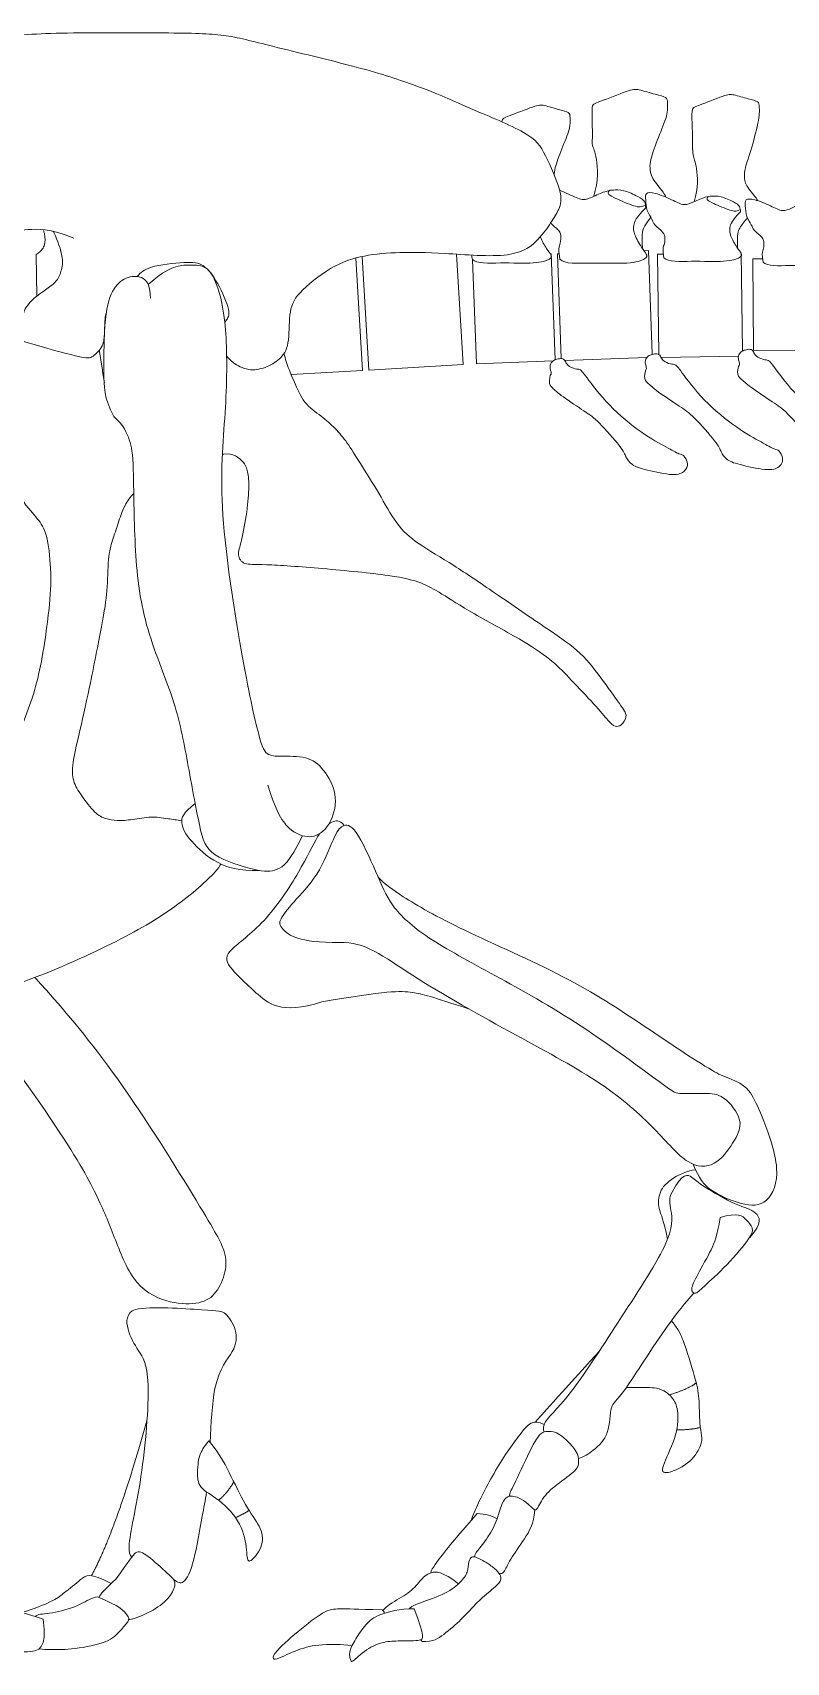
# Model space of a CAD drawing. Header units: millimetres. Extents: x 2173 to 13139, y -4919 to 6366.
# Drawn here: x 6379 to 7955, y -4919 to -1511 of the extents above; entities that cross this region are included whole.
import ezdxf

# ---------------------------------------------------------------- set-up
doc = ezdxf.new("R2010")
doc.units = ezdxf.units.MM

msp = doc.modelspace()

# ---------------------------------------------------------------- linework, layer by layer
at = {"lineweight": 13}
for p, q in [((6386.2, -1974.7), (6387.7, -2061.9)), ((7054.4, -1982.1), (7068.4, -2217)), ((7068.4, -2217), (6919.4, -2225.9))]:
    msp.add_line(p, q, dxfattribs=at)
for points in [[(7265, -1974.1), (7278.7, -2204.7), (7081.9, -2216.5), (7067.7, -1978.8)], [(7461.2, -1973.3), (7462.9, -1973.3), (7471.1, -2195)], [(7484, -2192.3), (7476, -1973.5), (7479.6, -1973.4)], [(7657, -1966.8), (7666.6, -1966.5), (7674.5, -2183.4)], [(7688.3, -2183.8), (7685.5, -1973.9), (7697.7, -1973.8)], [(7859.7, -1971.6), (7860.2, -1971.6), (7863, -2176.3)], [(7467.1, -2197.2), (7306.6, -2203.1), (7298.6, -1985.3)], [(8079.7, -2174.1), (7885.9, -2175.6), (7884.4, -1983.6), (7904.8, -1983.4)], [(7663.3, -2189.9), (7491.5, -2196.3)], [(7854.5, -2187.6), (7692.8, -2189.8)]]:
    msp.add_lwpolyline(points, dxfattribs=at)
for points, knots in [([(6784.5, -2186.4), (6787.7, -2191.5), (6797.8, -2202), (6830.2, -2219.3), (6865.4, -2212.5), (6897, -2194.6), (6916.3, -2166.7), (6914.3, -2094.8), (6927.8, -2059.1), (7003.2, -1997.6), (7071.5, -1975), (7145.5, -1969.6), (7228.3, -1970.2), (7390.2, -1984.7), (7439.7, -1941.7), (7462.9, -1907.5), (7480.4, -1880.5), (7488.7, -1849.8), (7448.2, -1759), (7424.7, -1722.7), (7283.8, -1665.8), (7251, -1649.6), (7192.6, -1625.6), (7082, -1587.2), (6871.7, -1538.2), (6784.9, -1513.6), (6691, -1511.3), (6429.7, -1510.3), (6300.6, -1517.6), (6185.6, -1557.5), (6100.7, -1606.6), (6061.1, -1632.9), (6048.1, -1661.1), (6030.2, -1686.7), (6014.7, -1723), (6057.7, -1764.9), (6068.3, -1800.9), (6059.7, -1816.7), (6053.9, -1833.2), (6030.4, -1849.7), (6015.8, -1871.5), (5978.6, -1916.2), (5960.1, -1994.6), (6008.2, -2025.3), (6099.4, -2071.4), (6151.6, -2059.3), (6167.2, -2019.7), (6192.7, -1993.7), (6205.2, -1979.3), (6211.2, -1972.7), (6270.3, -1939.7), (6323.5, -1925.3), (6363.3, -1923), (6414.2, -1919.9), (6465.1, -1940.2)], [26.898212, 26.898212, 26.898212, 26.898212, 27.658519, 28.658519, 29.658519, 30.658519, 31.658519, 32.658519, 33.658519, 34.658519, 35.658519, 36.658519, 37.658519, 38.658519, 39.658519, 40.658519, 41.658519, 42.658519, 43.658519, 44.658519, 45.658519, 46.658519, 47.658519, 48.658519, 49.658519, 50.658519, 51.658519, 52.658519, 53.658519, 54.658519, 55.658519, 56.658519, 57.658519, 58.658519, 59.658519, 60.658519, 61.658519, 62.658519, 63.658519, 64.658519, 65.658519, 66.658519, 67.658519, 67.658519, 67.658519, 68.658519, 69.658519, 70.658519, 70.92613, 70.92613, 70.92613, 71.92613, 72.92613, 73.92613, 73.92613, 73.92613, 73.92613]), ([(7552, -1853), (7562.1, -1820.8), (7558.1, -1761.4), (7547.2, -1747.9), (7550.6, -1727.7), (7546.5, -1659.6), (7555.2, -1659.1), (7630.2, -1629), (7642.4, -1628.3), (7683.5, -1640.9), (7705.5, -1645.5), (7706.1, -1655.7), (7707.6, -1681.8), (7686.7, -1729.7), (7669, -1779.5), (7669.7, -1792), (7671, -1814), (7695, -1840.1), (7701.6, -1851.5), (7702.8, -1854.7)], [0.111604, 0.111604, 0.111604, 0.111604, 1, 2, 3, 4, 5, 6, 7, 8, 9, 10, 11, 12, 13, 14, 15, 16, 16.4325, 16.4325, 16.4325, 16.4325]), ([(7359.7, -1697.2), (7360.8, -1689.5), (7367.7, -1688.3), (7433.6, -1661.9), (7444.7, -1661.2), (7482, -1672.7), (7502, -1676.9), (7502.5, -1686.1), (7504, -1709.9), (7484.9, -1753.3), (7470, -1795.4), (7469.3, -1804.3), (7469.4, -1808.2)], [4.096752, 4.096752, 4.096752, 4.096752, 5, 6, 7, 8, 9, 10, 11, 12, 13, 13.785445, 13.785445, 13.785445, 13.785445]), ([(7761.9, -1864.3), (7771, -1835.6), (7767.5, -1782.6), (7757.7, -1770.5), (7759.2, -1727.8), (7755.6, -1667), (7763.4, -1666.5), (7830.2, -1639.7), (7841.1, -1639.1), (7877.8, -1650.3), (7897.4, -1654.4), (7897.9, -1663.5), (7899.3, -1686.8), (7882.1, -1754.3), (7866.3, -1798.7), (7867, -1809.9), (7868.1, -1829.5), (7888, -1851.1), (7893.9, -1860.4), (7894.8, -1862.2)], [0.111604, 0.111604, 0.111604, 0.111604, 1, 2, 3, 4, 5, 6, 7, 8, 9, 10, 11, 12, 13, 14, 15, 16, 16.254756, 16.254756, 16.254756, 16.254756]), ([(7480.7, -1840.3), (7487, -1842.8), (7506.8, -1851.4), (7529.3, -1864), (7549.7, -1853.6), (7581.5, -1840.5), (7590.9, -1840), (7612.9, -1838.7), (7647.8, -1854.4), (7660, -1863.5), (7660.5, -1872.2), (7660.7, -1876.8), (7639.8, -1897.5), (7634.3, -1915.2), (7635.2, -1930.7), (7653.4, -1963.1), (7663.3, -1974.3), (7664.5, -1983.3), (7629, -1995.3), (7545.2, -1990.9), (7491.4, -1995), (7481.3, -1984.6)], [9.897968, 9.897968, 9.897968, 9.897968, 10.374282, 11.374282, 12.374282, 13.374282, 14.374282, 15.374282, 16.374282, 17.374282, 18.374282, 18.374282, 18.374282, 19.374282, 20.374282, 21.374282, 22.374282, 23.374282, 24.374282, 25.374282, 26.374282, 26.374282, 26.374282, 26.374282]), ([(7584.7, -1840.7), (7581.6, -1845), (7582.1, -1848), (7587.3, -1853), (7632.1, -1872.5), (7649.9, -1877.4), (7660.3, -1871.3)], [0.240633, 0.240633, 0.240633, 0.240633, 1, 2, 3, 3.797934, 3.797934, 3.797934, 3.797934]), ([(7698.9, -1981.7), (7695.9, -1965), (7698.3, -1955.9), (7700.2, -1950.4), (7700.9, -1944.2), (7700.8, -1942.7), (7700.5, -1938), (7699.9, -1928.4), (7676.4, -1912), (7675.8, -1902), (7662, -1884.1), (7660.5, -1858.9), (7659.6, -1845.2), (7677.4, -1844.2), (7717.4, -1860.5), (7741.7, -1874.1), (7759.9, -1864.8), (7788.3, -1853.2), (7796.7, -1852.7), (7816.3, -1851.5), (7847.5, -1865.6), (7858.3, -1873.7), (7858.7, -1881.4), (7859, -1885.5), (7840.3, -1904), (7835.4, -1919.7), (7836.2, -1933.6), (7852.5, -1962.5), (7861.3, -1972.5), (7862.4, -1980.5), (7830.7, -1991.2), (7755.9, -1987.3), (7708, -1991), (7698.9, -1981.7)], [0, 0, 0, 0, 1, 2, 2, 2, 2.374282, 3.374282, 4.374282, 5.374282, 6.374282, 7.374282, 8.374282, 9.374282, 10.374282, 11.374282, 12.374282, 13.374282, 14.374282, 15.374282, 16.374282, 17.374282, 18.374282, 18.374282, 18.374282, 19.374282, 20.374282, 21.374282, 22.374282, 23.374282, 24.374282, 25.374282, 26.374282, 26.374282, 26.374282, 26.374282]), ([(7791.1, -1853.3), (7788.4, -1857.1), (7788.8, -1859.8), (7793.4, -1864.3), (7833.4, -1881.7), (7849.3, -1886), (7858.6, -1880.6)], [0.240633, 0.240633, 0.240633, 0.240633, 1, 2, 3, 3.797934, 3.797934, 3.797934, 3.797934]), ([(7906, -1990.8), (7903.1, -1974.7), (7905.4, -1965.8), (7907.2, -1960.5), (7907.9, -1954.5), (7907.8, -1953.1), (7907.5, -1948.5), (7907, -1939.2), (7884.2, -1923.3), (7883.6, -1913.7), (7870.2, -1896.3), (7868.7, -1871.9), (7867.9, -1858.6), (7885.1, -1857.6), (7924, -1873.4), (7947.5, -1886.5), (7965.1, -1877.6), (7992.6, -1866.3), (8000.8, -1865.8), (8019.8, -1864.6), (8050, -1878.3), (8060.5, -1886.1), (8060.9, -1893.7), (8061.1, -1897.6), (8043.1, -1915.5), (8038.3, -1930.8), (8039.1, -1944.2), (8054.8, -1972.2), (8063.4, -1981.9), (8064.4, -1989.7), (8033.7, -2000.1), (7961.3, -1996.3), (7914.8, -1999.9), (7906, -1990.8)], [0, 0, 0, 0, 1, 2, 2, 2, 2.374282, 3.374282, 4.374282, 5.374282, 6.374282, 7.374282, 8.374282, 9.374282, 10.374282, 11.374282, 12.374282, 13.374282, 14.374282, 15.374282, 16.374282, 17.374282, 18.374282, 18.374282, 18.374282, 19.374282, 20.374282, 21.374282, 22.374282, 23.374282, 24.374282, 25.374282, 26.374282, 26.374282, 26.374282, 26.374282]), ([(7671.6, -1897.2), (7666.6, -1903.2), (7656, -1918.2), (7652.3, -1927.8), (7653.7, -1962.1)], [18.37853, 18.37853, 18.37853, 18.37853, 19, 19.866401, 19.866401, 19.866401, 19.866401]), ([(7873.5, -1898.3), (7867.1, -1905.1), (7855.2, -1921.2), (7851.4, -1931), (7852.7, -1961.6)], [18.162947, 18.162947, 18.162947, 18.162947, 19, 19.866401, 19.866401, 19.866401, 19.866401]), ([(6422.1, -1926.4), (6422.8, -1927.6), (6430, -1941.9), (6446.1, -1987.2), (6436.5, -2014), (6430.8, -2033.3), (6369.6, -2071.3), (6355.5, -2105.6), (6348.5, -2150.9), (6349.1, -2154.2), (6490, -2193.5), (6503.3, -2190.9), (6527.8, -2166.5), (6529.4, -2139), (6529.7, -2108.9), (6532.3, -2098.6), (6532.8, -2097)], [1.560353, 1.560353, 1.560353, 1.560353, 1.658519, 2.658519, 3.658519, 4.658519, 5.658519, 6.658519, 7.658519, 8.658519, 9.658519, 10.658519, 11.658519, 12.658519, 13.658519, 13.863169, 13.863169, 13.863169, 13.863169]), ([(6401.6, -1924.2), (6402.5, -1926.7), (6405.6, -1939.7), (6405.6, -1954), (6398.7, -1966.3), (6386.2, -1974.7)], [0.791782, 0.791782, 0.791782, 0.791782, 1, 2, 2.915224, 2.915224, 2.915224, 2.915224]), ([(7440.4, -1937.5), (7440.5, -1937.9), (7443.4, -1945.4), (7454.7, -1965.4), (7463.7, -1975.7), (7464.8, -1983.8), (7432.5, -1994.8), (7356.4, -1990.7), (7307.5, -1994.5), (7298.3, -1985)], [20.326444, 20.326444, 20.326444, 20.326444, 20.374282, 21.374282, 22.374282, 23.374282, 24.374282, 25.374282, 26.374282, 26.374282, 26.374282, 26.374282]), ([(7481.3, -1984.6), (7477.9, -1966), (7480.7, -1955.7), (7482.7, -1949.5), (7483.5, -1942.6), (7483.4, -1940.9), (7483.1, -1935.7), (7482.5, -1925.3), (7466.4, -1913.7), (7461.7, -1909.1)], [0, 0, 0, 0, 1, 2, 2, 2, 2.374282, 3.374282, 4.285395, 4.285395, 4.285395, 4.285395]), ([(6597.2, -2020.6), (6604.8, -2012.3), (6620.9, -1998.4), (6704.2, -1989.3), (6736.5, -1992.9), (6766.1, -2031), (6794.8, -2097.5), (6786.5, -2108.8), (6781.4, -2115.1), (6780.6, -2116.1)], [16.816989, 16.816989, 16.816989, 16.816989, 17.658519, 18.658519, 19.658519, 20.658519, 21.658519, 22.658519, 22.854319, 22.854319, 22.854319, 22.854319]), ([(6620.5, -2037.4), (6665.7, -1996.8), (6713.3, -1996.8), (6741.4, -1996.8), (6764.7, -2030.5), (6785.6, -2117.1), (6785.6, -2292.8), (6763.9, -2480.1), (6813.7, -2808.5), (6854.5, -3000.4), (6869, -3023.8), (6901.3, -3023.8), (6959.4, -3023.8), (6991.7, -3054.4), (7019.1, -3109.2), (7001.4, -3172.1), (6962.6, -3198.7), (6923.1, -3183.4), (6904.5, -3164.1), (6886.8, -3135), (6870.6, -3084.2)], [0.0753, 0.0753, 0.0753, 0.0753, 1, 2, 3, 4, 5, 6, 7, 8, 9, 10, 11, 12, 13, 14, 15, 16, 17, 18, 18, 18, 18]), ([(6775.6, -2392.9), (6776.7, -2392.6), (6787.1, -2390.3), (6804, -2394.1), (6820.3, -2409.4), (6828.6, -2422.5), (6832, -2456.5), (6828, -2510.6), (6815.3, -2579.3), (6805.1, -2603.4), (6819.8, -2624.5), (6852.1, -2621.3), (6980.1, -2630.4), (7140, -2646), (7193, -2660.6), (7230.3, -2681), (7293.8, -2722.9), (7411.6, -2785.3), (7469.4, -2826.8), (7501.2, -2860.8), (7556.3, -2917.8), (7584.5, -2952.7), (7596.5, -2962.5), (7609.5, -2961.2), (7623.1, -2939.9), (7614.3, -2925.6), (7573.4, -2868.3), (7526, -2804.8), (7465.2, -2764.7), (7338.8, -2678), (7259.2, -2623.5), (7180.6, -2578.4), (7139, -2540.6), (7103.9, -2474), (7060.9, -2407.5), (7036.9, -2366.8), (7011.9, -2338.4), (6983.5, -2312.2), (6946.6, -2288.9), (6932.2, -2256.3), (6915, -2215.4), (6910.4, -2204.3), (6907.2, -2193.2), (6904.4, -2182)], [2.744674, 2.744674, 2.744674, 2.744674, 2.867082, 3.867082, 4.867082, 5.867082, 6.867082, 7.867082, 8.867082, 9.867082, 10.867082, 11.867082, 12.867082, 13.867082, 14.867082, 15.867082, 16.867082, 17.867082, 18.867082, 19.867082, 20.867082, 21.867082, 22.867082, 23.867082, 24.867082, 25.867082, 26.867082, 27.867082, 28.867082, 29.867082, 30.867082, 31.867082, 32.867082, 33.867082, 34.867082, 35.867082, 36.867082, 37.867082, 38.867082, 39.769527, 39.769527, 39.769527, 40.413908, 40.413908, 40.413908, 40.413908]), ([(6943.1, -3190.1), (6915.8, -3246.6), (6886.9, -3265.7), (6852.9, -3265.7), (6745.6, -3232.6), (6729.4, -3183.4), (6702, -3031.8), (6679.4, -2909.3), (6608.4, -2749.3), (6590.6, -2586.9), (6590.6, -2401.4), (6583.3, -2364.5), (6569.2, -2331.5), (6548.8, -2313.6)], [0.129072, 0.129072, 0.129072, 0.129072, 1, 2, 3, 4, 5, 6, 7, 8, 9, 10, 11, 11, 11, 11]), ([(6305.2, -2372.5), (6302.7, -2383.4), (6304.2, -2413.9), (6365.9, -2502.5), (6393.2, -2530.2), (6411.1, -2561.5), (6418.3, -2644.6), (6415.9, -2701.5), (6393, -2872.5), (6349.1, -2977.7), (6272.8, -3151.3), (6206.8, -3289.2), (6151.8, -3353.5), (6104, -3379.8), (6064.8, -3387.4), (6037.4, -3392.7), (6009.2, -3398.2), (5997.4, -3437.8), (6001.2, -3457.4), (6061.1, -3498.1), (6108.5, -3524.6), (6217.9, -3531.1), (6348, -3505.9), (6557.6, -3412.4), (6680.3, -3340.7), (6758.8, -3270.6), (6770.5, -3253.1), (6772.3, -3249)], [6.16586, 6.16586, 6.16586, 6.16586, 7, 8, 9, 10, 11, 12, 13, 14, 15, 16, 17, 18, 19, 20, 21, 22, 23, 24, 25, 26, 27, 28, 29, 30, 30.442077, 30.442077, 30.442077, 30.442077]), ([(6690.7, -3158.8), (6680.6, -3157), (6653.6, -3153.5), (6628.6, -3148.8), (6586.6, -3156.9), (6554.2, -3159.4), (6532.2, -3155), (6509.8, -3145.3), (6479.8, -3104.3), (6461.9, -3076.8), (6461.1, -3039.9), (6474.9, -2983.6), (6496.7, -2887.3), (6526.2, -2738.1), (6535.5, -2679.6), (6536.3, -2606.3), (6545.2, -2572.7), (6558.7, -2536.1), (6567.1, -2505.2), (6583.1, -2481.4), (6590.4, -2474.3)], [34.440415, 34.440415, 34.440415, 34.440415, 35, 36, 37, 38, 39, 40, 41, 42, 43, 44, 45, 46, 47, 48, 49, 50, 51, 51.647005, 51.647005, 51.647005, 51.647005]), ([(6718.7, -3122.7), (6693.3, -3141.8), (6685.9, -3165.1), (6705.7, -3198.9), (6758.5, -3248.2), (6810.3, -3264), (6853.3, -3262.7)], [0.161816, 0.161816, 0.161816, 0.161816, 1, 2, 3, 3.844132, 3.844132, 3.844132, 3.844132]), ([(7030.2, -3168.5), (7020, -3156.9), (7010.8, -3157.7), (7000.5, -3163.9), (6998.2, -3165.5)], [13.303556, 13.303556, 13.303556, 13.303556, 14.158412, 14.386761, 14.386761, 14.386761, 14.386761]), ([(6979.5, -3185.2), (6977.9, -3187.4), (6965.8, -3205.7), (6942.7, -3258.9), (6862.9, -3377.8), (6781.7, -3432.4), (6781.7, -3459), (6841.9, -3514.9), (6897.9, -3565.3), (6983.3, -3537.3)], [15.004123, 15.004123, 15.004123, 15.004123, 15.158412, 16.158412, 17.158412, 18.158412, 19.158412, 20.158412, 21.158412, 21.158412, 21.158412, 21.158412]), ([(7760.1, -3877), (7771.8, -3907.4), (7792.3, -3932.6), (7863.4, -3964.4), (7917.4, -3964.4), (7946.1, -3892.2), (7904.3, -3774.8), (7883.4, -3731.4), (7866, -3707), (7818.1, -3690.8), (7812.4, -3687.8), (7768.7, -3663.4), (7653.8, -3584.9), (7502.7, -3485.5), (7261.9, -3382), (7155.2, -3319.8), (7116.1, -3292.3), (7101.5, -3277)], [0.113495, 0.113495, 0.113495, 0.113495, 1, 2, 3, 4, 5, 6, 7, 7, 7, 7.158412, 8.158412, 9.158412, 10.158412, 11.158412, 11.880545, 11.880545, 11.880545, 11.880545]), ([(6383.6, -3486.4), (6393.9, -3497.9), (6443.3, -3552.3), (6561.2, -3693.2), (6755.9, -4007.7), (6784.1, -4061.8), (6784.1, -4100.8), (6764.6, -4148.4), (6731, -4170), (6669.2, -4170), (6591.3, -4136.5), (6550.1, -4030.4), (6519.8, -3952.5), (6454.8, -3831.3), (6294.4, -3605.6), (6217.5, -3528.2)], [10.720674, 10.720674, 10.720674, 10.720674, 11, 12, 13, 14, 15, 16, 17, 18, 19, 20, 21, 22, 23, 23, 23, 23]), ([(6983.3, -3537.3), (7118.6, -3514.1), (7168.9, -3514.1), (7212.7, -3526.2), (7292.4, -3552.9)], [0, 0, 0, 0, 1, 1.773589, 1.773589, 1.773589, 1.773589]), ([(7877.3, -4030.7), (7877.6, -4030.5), (7877.9, -4030.2), (7878.2, -4030), (7904.9, -3999.9), (7894.3, -3973.8), (7854.9, -3966.1), (7773.7, -3919.4), (7759.2, -3904.4), (7738.1, -3892.7), (7716, -3935.6), (7708.2, -3947.3), (7713.8, -3970.2), (7721.1, -4028.5), (7600.3, -4210.3), (7496.5, -4373.2), (7445.5, -4413.9), (7446.6, -4432), (7448.4, -4436.6)], [6.361805, 6.361805, 6.361805, 6.361805, 6.367261, 6.367261, 6.367261, 7.367261, 8.367261, 9.367261, 10.367261, 11.367261, 11.367261, 11.367261, 12.324622, 13.324622, 14.324622, 15.324622, 16.324622, 16.679268, 16.679268, 16.679268, 16.679268]), ([(7706.3, -4033.7), (7697.9, -3991.7), (7686.4, -3972.5), (7686.4, -3938.3), (7706.4, -3910.1), (7746.2, -3890.5), (7764.8, -3888.6)], [0.191301, 0.191301, 0.191301, 0.191301, 1, 2, 3, 3.885896, 3.885896, 3.885896, 3.885896]), ([(7520.1, -4492), (7530.9, -4489.9), (7555.4, -4472.9), (7585.9, -4443.8), (7585.9, -4374.6), (7604.6, -4374.6), (7692.4, -4229.4), (7743.6, -4166.4), (7761.2, -4146.4)], [0, 0, 0, 0, 0.752106, 1.752106, 2.752106, 3.752106, 4.752106, 5.286541, 5.286541, 5.286541, 5.286541]), ([(6586, -4698.6), (6581.8, -4694.4), (6575.7, -4674.1), (6608.8, -4543.5), (6628.2, -4304.2), (6599.9, -4268.5), (6574.1, -4222.6), (6574.1, -4188.2), (6593.8, -4180.4)], [11.521116, 11.521116, 11.521116, 11.521116, 12, 13, 14, 15, 16, 17, 17, 17, 17]), ([(6593.8, -4180.4), (6627.3, -4173.5), (6762.6, -4184.2), (6780.8, -4183.2), (6807.3, -4222.6), (6804.6, -4267.5), (6756.6, -4314.8), (6752, -4419.3), (6750.4, -4458.8)], [0, 0, 0, 0, 1, 2, 3, 4, 5, 5.6979, 5.6979, 5.6979, 5.6979]), ([(7714.5, -4204.1), (7731, -4225.1), (7742, -4252), (7765.9, -4328.6), (7773, -4361.8), (7773, -4424.4), (7778.5, -4443.7), (7778.5, -4463.9), (7753.3, -4505), (7694, -4529), (7694, -4510.1), (7728.9, -4439.5), (7728.9, -4387.8), (7717.6, -4364.3), (7692.3, -4342.8), (7658.5, -4343.8), (7620.1, -4344.1)], [2.493969, 2.493969, 2.493969, 2.493969, 3, 4, 5, 6, 7, 8, 9, 10, 11, 12, 13, 14, 15, 15.694456, 15.694456, 15.694456, 15.694456]), ([(7448.5, -4421.1), (7425, -4408.6), (7403.4, -4432.6), (7345.7, -4514.1), (7304.5, -4597.2), (7297.5, -4616.9), (7296.3, -4621.4)], [0.053803, 0.053803, 0.053803, 0.053803, 1, 2, 3, 3.422375, 3.422375, 3.422375, 3.422375]), ([(6723.7, -4523.6), (6724.2, -4503.5), (6727.2, -4484.9), (6736.4, -4468.2), (6747.5, -4455.1), (6772.6, -4485.8), (6793.8, -4529.2), (6828.8, -4601.2), (6859.7, -4638.6), (6862.2, -4677.2), (6827.6, -4718.4), (6827.6, -4688), (6817.8, -4628.1), (6769.2, -4575.7), (6722.6, -4553.6), (6724.1, -4530.9), (6723.7, -4523.6)], [0, 0, 0, 0, 1, 2, 2, 2, 3, 4, 5, 6, 7, 8, 9, 10, 11, 12, 12, 12, 12]), ([(7378.3, -4570.9), (7376, -4570.1), (7374.6, -4567.4), (7388.2, -4542.4), (7430, -4450.2), (7446.2, -4435.6), (7456.8, -4435.6), (7477.4, -4435.6), (7520.4, -4478.5), (7520.4, -4498.7), (7520.4, -4515.5), (7472.3, -4547.1), (7441.8, -4576.5), (7435.2, -4598.8), (7428.6, -4600.4)], [1.354223, 1.354223, 1.354223, 1.354223, 2, 3, 4, 5, 6, 7, 8, 9, 10, 11, 12, 13, 13, 13, 13]), ([(6742.6, -4562), (6739.8, -4580.5), (6730.8, -4624.7), (6717.3, -4711.8), (6695.2, -4758.1), (6682.8, -4751.5), (6673.7, -4745.5)], [6.456397, 6.456397, 6.456397, 6.456397, 7, 8, 9, 9.764193, 9.764193, 9.764193, 9.764193]), ([(7303.7, -4698.2), (7302.7, -4695.5), (7304.8, -4689.1), (7324.8, -4666.9), (7348.5, -4628.5), (7358.4, -4588.6), (7367.6, -4572.6), (7385, -4568.1), (7410.4, -4581.1), (7428.6, -4600.4)], [6.325961, 6.325961, 6.325961, 6.325961, 7, 8, 9, 10, 11, 12, 13, 13, 13, 13]), ([(7428.6, -4600.4), (7427.1, -4628.6), (7407.7, -4660.3), (7375.2, -4705.4), (7364.4, -4732.6), (7358.7, -4733.7), (7354, -4732.3)], [0, 0, 0, 0, 1, 2, 3, 3.875219, 3.875219, 3.875219, 3.875219]), ([(7211.2, -4731.4), (7212.3, -4726), (7222.1, -4710.8), (7254, -4670.1), (7273.2, -4647.6), (7308.5, -4607.4), (7326, -4607.4), (7340.1, -4612.6), (7349.9, -4618.7)], [1.420772, 1.420772, 1.420772, 1.420772, 2, 3, 4, 4, 4, 4.628385, 4.628385, 4.628385, 4.628385]), ([(6553.3, -4744), (6581.2, -4706.3), (6593.6, -4682.6), (6615.3, -4690.3), (6666.7, -4737.8), (6680.1, -4749.8), (6670.5, -4778.3), (6639.3, -4806.7), (6599.1, -4825.2), (6583.2, -4828.8), (6579.6, -4829.2)], [0, 0, 0, 0, 1, 2, 3, 4, 5, 6, 7, 7.341472, 7.341472, 7.341472, 7.341472]), ([(7166.5, -4806.8), (7167.8, -4804.5), (7173.7, -4800.4), (7182.9, -4795.8), (7246.7, -4774.4), (7275.2, -4749.5), (7289.8, -4730.6), (7289.8, -4705.7), (7296.7, -4697.2), (7304, -4697.2), (7330.2, -4710.6), (7349.4, -4726), (7358.6, -4737.5), (7358.6, -4751), (7327.5, -4775.2), (7296.4, -4804.8), (7278.3, -4826.7), (7236.4, -4862.8), (7216.8, -4875.5), (7192.9, -4875.1)], [1.509448, 1.509448, 1.509448, 1.509448, 2, 3, 4, 5, 6, 7, 8, 9, 10, 11, 12, 13, 14, 15, 16, 17, 18, 18, 18, 18]), ([(6543, -4753.6), (6499.2, -4728.9), (6478.4, -4746.1), (6447.9, -4771.2), (6414.4, -4796.5), (6355.9, -4814.4)], [0.087407, 0.087407, 0.087407, 0.087407, 1, 2, 2.883102, 2.883102, 2.883102, 2.883102]), ([(7269.2, -4754.1), (7235.5, -4727.8), (7207.4, -4728.2), (7189.5, -4747.5), (7166.8, -4774.6), (7133.6, -4791), (7115.2, -4805.1), (7110.9, -4809.9)], [0.062974, 0.062974, 0.062974, 0.062974, 1, 2, 3, 4, 4.374321, 4.374321, 4.374321, 4.374321]), ([(6384.6, -4823), (6385.6, -4821.6), (6391.5, -4817), (6423, -4817), (6483.9, -4797.5), (6502.7, -4782.4), (6514.3, -4781.5)], [9.658224, 9.658224, 9.658224, 9.658224, 10, 11, 12, 13, 13, 13, 13]), ([(6514.3, -4781.5), (6561.9, -4800.7), (6580.7, -4823.3), (6580.7, -4831.4), (6562.9, -4851.6), (6539.8, -4877), (6463.4, -4891.9), (6419.6, -4891.9), (6400.7, -4891.9), (6392.5, -4890)], [0, 0, 0, 0, 1, 2, 3, 4, 5, 6, 6.652531, 6.652531, 6.652531, 6.652531]), ([(7109.4, -4809), (7052.7, -4806.7), (7020.3, -4806.7), (6994.5, -4806.7), (6942.7, -4845.7), (6881, -4899.4), (6881, -4912.7), (6889.4, -4912.7), (6941.2, -4887.6), (6977.5, -4880.9), (7021.5, -4880.7), (7046.7, -4883.8)], [0.102086, 0.102086, 0.102086, 0.102086, 1, 2, 3, 4, 5, 6, 7, 8, 8.532771, 8.532771, 8.532771, 8.532771])]:
    msp.add_open_spline(points, degree=3, knots=knots, dxfattribs=at)
for points, degree in [([(7480.6, -1839.8), (7480.7, -1840), (7480.9, -1840.3), (7481.1, -1840.5)], 3), ([(7298.3, -1985), (7297.7, -1981.5), (7297.2, -1978.6), (7296.9, -1976)], 3), ([(6548.8, -2313.6), (6527.9, -2273.5), (6527.9, -2231), (6527.9, -2097.9), (6547.2, -2040.9), (6577.7, -2019.3), (6613, -2019.3), (6625.1, -2041.8), (6625.1, -2065.8)], 3), ([(6529, -2243.3), (6518.4, -2174.6)], 1), ([(7852.9, -2219.6), (7853.9, -2207.7), (7858, -2206.6), (7855.5, -2197), (7852.9, -2187.4), (7860.4, -2176.6), (7868.1, -2174.6), (7879.6, -2171.6), (7886.7, -2177.3), (7889.3, -2187.2), (7908.7, -2196.2), (7916.9, -2194), (7924.8, -2204), (7974.1, -2270.9), (8048.5, -2331.6), (8100.6, -2359.8), (8127.1, -2374.6), (8133.1, -2373), (8144.5, -2392.9), (8137.2, -2408.9), (8117.1, -2419.4), (8052.4, -2405.6), (8023.5, -2396.2), (8011.6, -2377.7), (8007.7, -2362.8), (7952.2, -2300.2), (7930.9, -2286.1), (7876.1, -2250), (7857.4, -2232.4), (7853, -2228.3), (7852.9, -2219.6)], 3), ([(7459.3, -2239), (7460.2, -2227), (7464.3, -2225.9), (7461.8, -2216.3), (7459.3, -2206.7), (7466.7, -2196), (7474.4, -2193.9), (7486, -2190.9), (7493.1, -2196.7), (7495.7, -2206.6), (7515, -2215.5), (7523.3, -2213.4), (7531.2, -2223.3), (7580.5, -2290.2), (7654.9, -2350.9), (7706.9, -2379.2), (7733.4, -2393.9), (7739.5, -2392.4), (7750.9, -2412.2), (7743.6, -2428.2), (7723.5, -2438.8), (7658.8, -2425), (7629.9, -2415.6), (7618, -2397), (7614.1, -2382.2), (7558.5, -2319.5), (7537.2, -2305.5), (7482.5, -2269.3), (7463.7, -2251.8), (7459.4, -2247.6), (7459.3, -2239)], 3), ([(7658.3, -2228.8), (7659.3, -2216.8), (7663.4, -2215.7), (7660.9, -2206.1), (7658.4, -2196.5), (7665.8, -2185.7), (7673.5, -2183.7), (7685, -2180.7), (7692.1, -2186.4), (7694.7, -2196.3), (7714.1, -2205.3), (7722.4, -2203.1), (7730.3, -2213.1), (7779.6, -2280), (7854, -2340.7), (7906, -2369), (7932.5, -2383.7), (7938.5, -2382.1), (7949.9, -2402), (7942.7, -2418), (7922.6, -2428.6), (7857.9, -2414.8), (7829, -2405.3), (7817.1, -2386.8), (7813.2, -2372), (7757.6, -2309.3), (7736.3, -2295.3), (7681.6, -2259.1), (7662.8, -2241.5), (7658.5, -2237.4), (7658.3, -2228.8)], 3), ([(7021.2, -3413.6), (6933.2, -3413.6), (6893.9, -3381.1), (6893.9, -3367.5), (6920.4, -3331.6), (6976.8, -3275.3), (7010.1, -3188.2), (7025.5, -3166), (7052, -3166), (7099.8, -3271), (7125.4, -3336.7), (7194.6, -3400.8), (7340.7, -3479.3), (7522.8, -3580.3), (7721.1, -3729), (7725.2, -3729), (7788.2, -3729), (7821.1, -3729), (7869, -3786.5), (7844.4, -3831.6), (7807.4, -3883.7), (7748.5, -3883.7), (7685.5, -3805.6), (7575.9, -3707.1), (7400.6, -3614), (7151.3, -3474.4), (7071.8, -3410.1), (7021.2, -3413.6)], 3), ([(7816.5, -3988.4), (7853.5, -3977.5), (7873.4, -3993.2), (7884.8, -4010.7), (7884.8, -4024.5), (7830.2, -4090), (7776.6, -4137.4), (7763.8, -4150.7), (7752.8, -4140.3), (7767.1, -4111.3), (7800.8, -4051.5), (7809.3, -4028.3), (7816.5, -3988.4)], 3), ([(7563.8, -4267.6), (7457.7, -4385.1), (7438.5, -4405.8), (7430, -4416)], 3), ([(7710.1, -4359.2), (7752.6, -4345.8), (7766.4, -4334)], 2), ([(6618, -4413.3), (6552.3, -4645.7), (6501.9, -4737.3)], 2), ([(7725.7, -4432), (7753.1, -4433), (7774.9, -4427.2)], 2), ([(6799.6, -4541.1), (6784.3, -4566.7), (6767.7, -4579.3)], 2), ([(6803.1, -4615.8), (6818.4, -4609.5), (6831.5, -4600.9)], 2), ([(6517.4, -4782.8), (6520.2, -4776.2), (6529.9, -4765.4), (6553.3, -4744)], 3), ([(6400.8, -4828.2), (6353.4, -4812.8), (6320.1, -4805.3), (6279.9, -4805.3), (6240.2, -4831.6), (6203.5, -4865.3), (6194.5, -4890.1), (6194.5, -4900.1), (6231.3, -4870.8), (6251.6, -4870.8), (6297.8, -4870.8), (6342.5, -4897.1), (6366.3, -4897.1), (6411.3, -4892), (6400.8, -4828.2)], 3), ([(7176.7, -4806.6), (7145.7, -4806.6), (7099.5, -4817.7), (7075.2, -4838.3), (7053.3, -4870.1), (7038.4, -4898.9), (7045, -4915.8), (7045, -4920), (7081.4, -4885.8), (7118.5, -4873.8), (7149.9, -4873.8), (7192.8, -4873.8), (7199.4, -4867.2), (7176.7, -4806.6)], 3), ([(7109.4, -4809), (7112, -4810.2), (7113.5, -4812.5), (7114.5, -4815.6)], 3), ([(7192.9, -4875.1), (7192.2, -4873.8), (7191.4, -4872.4), (7190.7, -4871.1)], 3)]:
    msp.add_open_spline(points, degree=degree, dxfattribs=at)

doc.saveas('drawing.dxf')
